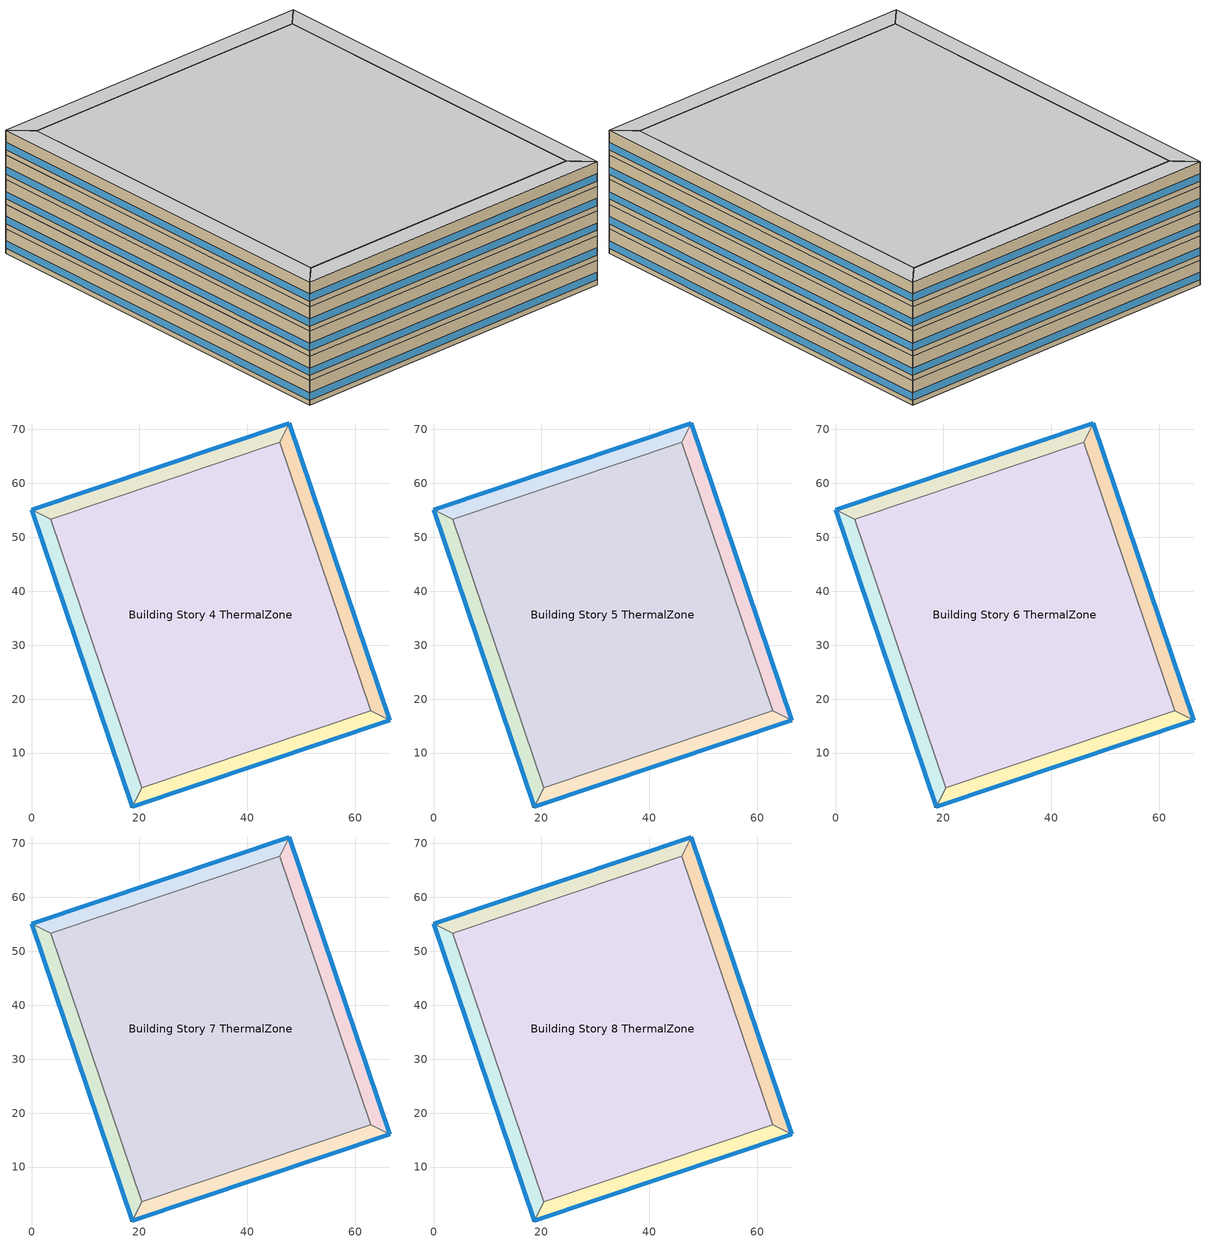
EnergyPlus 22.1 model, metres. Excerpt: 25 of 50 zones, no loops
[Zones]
Building Story 4 ThermalZone
 floor adiabatic (LargeHotel Interior Ceiling): 62.87,17.83 20.43,3.58 3.58,53.37 46.03,67.61 z10.8
 wall adiabatic (LargeHotel Interior Wall): 20.43,3.58 62.87,17.83 46.03,67.61 3.58,53.37 20.43,3.58 z10.8:14.4
 ceiling adiabatic (LargeHotel Interior Floor): 46.03,67.61 3.58,53.37 20.43,3.58 62.87,17.83 z14.4
Building Story 4 ThermalZone 1
 floor adiabatic (LargeHotel Interior Ceiling): 66.46,16.05 18.65,0 20.43,3.58 62.87,17.83 z10.8
 wall outside (Typical Insulated Exterior Mass Wall R-12.5): 18.65,0 66.46,16.05 z10.8:14.4
 wall adiabatic (LargeHotel Interior Wall): 66.46,16.05 62.87,17.83 20.43,3.58 18.65,0 z10.8:14.4
 window (U 0.48 SHGC 0.40 Dbl Ref-D Clr 6mm/13mm): 18.67,0.01 66.43,16.04 z11.56:12.64
 ceiling adiabatic (LargeHotel Interior Ceiling): 62.87,17.83 20.43,3.58 18.65,0 66.46,16.05 z14.4
Building Story 4 ThermalZone 2
 floor adiabatic (LargeHotel Interior Floor): 18.65,0 0,55.14 3.58,53.37 20.43,3.58 z10.8
 wall outside (Typical Insulated Exterior Mass Wall R-12.5): 0,55.14 18.65,0 z10.8:14.4
 wall adiabatic (LargeHotel Interior Wall): 18.65,0 20.43,3.58 3.58,53.37 0,55.14 z10.8:14.4
 window (U 0.48 SHGC 0.40 Dbl Ref-D Clr 6mm/13mm): 0.01,55.12 18.64,0.02 z11.56:12.64
 ceiling adiabatic (LargeHotel Interior Ceiling): 20.43,3.58 3.58,53.37 0,55.14 18.65,0 z14.4
Building Story 4 ThermalZone 3
 floor adiabatic (LargeHotel Interior Floor): 0,55.14 47.81,71.19 46.03,67.61 3.58,53.37 z10.8
 wall outside (Typical Insulated Exterior Mass Wall R-12.5): 47.81,71.19 0,55.14 z10.8:14.4
 wall adiabatic (LargeHotel Interior Wall): 0,55.14 3.58,53.37 46.03,67.61 47.81,71.19 z10.8:14.4
 window (U 0.48 SHGC 0.40 Dbl Ref-D Clr 6mm/13mm): 47.78,71.19 0.02,55.15 z11.56:12.64
 ceiling adiabatic (LargeHotel Interior Ceiling): 3.58,53.37 46.03,67.61 47.81,71.19 0,55.14 z14.4
Building Story 4 ThermalZone 4
 floor adiabatic (LargeHotel Interior Floor): 47.81,71.19 66.46,16.05 62.87,17.83 46.03,67.61 z10.8
 wall outside (Typical Insulated Exterior Mass Wall R-12.5): 66.46,16.05 47.81,71.19 z10.8:14.4
 wall adiabatic (LargeHotel Interior Wall): 47.81,71.19 46.03,67.61 62.87,17.83 66.46,16.05 z10.8:14.4
 window (U 0.48 SHGC 0.40 Dbl Ref-D Clr 6mm/13mm): 66.45,16.08 47.82,71.17 z11.56:12.64
 ceiling adiabatic (LargeHotel Interior Ceiling): 46.03,67.61 62.87,17.83 66.46,16.05 47.81,71.19 z14.4
Building Story 5 ThermalZone
 floor adiabatic (LargeHotel Interior Floor): 62.87,17.83 20.43,3.58 3.58,53.37 46.03,67.61 z14.4
 wall adiabatic (LargeHotel Interior Wall): 20.43,3.58 62.87,17.83 46.03,67.61 3.58,53.37 20.43,3.58 z14.4:18
 ceiling adiabatic (LargeHotel Interior Ceiling): 46.03,67.61 3.58,53.37 20.43,3.58 62.87,17.83 z18
Building Story 5 ThermalZone 1
 floor adiabatic (LargeHotel Interior Ceiling): 66.46,16.05 18.65,0 20.43,3.58 62.87,17.83 z14.4
 wall outside (Typical Insulated Exterior Mass Wall R-12.5): 18.65,0 66.46,16.05 z14.4:18
 wall adiabatic (LargeHotel Interior Wall): 66.46,16.05 62.87,17.83 20.43,3.58 18.65,0 z14.4:18
 window (U 0.48 SHGC 0.40 Dbl Ref-D Clr 6mm/13mm): 18.67,0.01 66.43,16.04 z15.16:16.24
 ceiling adiabatic (LargeHotel Interior Ceiling): 62.87,17.83 20.43,3.58 18.65,0 66.46,16.05 z18
Building Story 5 ThermalZone 2
 floor adiabatic (LargeHotel Interior Ceiling): 18.65,0 0,55.14 3.58,53.37 20.43,3.58 z14.4
 wall outside (Typical Insulated Exterior Mass Wall R-12.5): 0,55.14 18.65,0 z14.4:18
 wall adiabatic (LargeHotel Interior Wall): 18.65,0 20.43,3.58 3.58,53.37 0,55.14 z14.4:18
 window (U 0.48 SHGC 0.40 Dbl Ref-D Clr 6mm/13mm): 0.01,55.12 18.64,0.02 z15.16:16.24
 ceiling adiabatic (LargeHotel Interior Ceiling): 20.43,3.58 3.58,53.37 0,55.14 18.65,0 z18
Building Story 5 ThermalZone 3
 floor adiabatic (LargeHotel Interior Ceiling): 0,55.14 47.81,71.19 46.03,67.61 3.58,53.37 z14.4
 wall outside (Typical Insulated Exterior Mass Wall R-12.5): 47.81,71.19 0,55.14 z14.4:18
 wall adiabatic (LargeHotel Interior Wall): 0,55.14 3.58,53.37 46.03,67.61 47.81,71.19 z14.4:18
 window (U 0.48 SHGC 0.40 Dbl Ref-D Clr 6mm/13mm): 47.78,71.19 0.02,55.15 z15.16:16.24
 ceiling adiabatic (LargeHotel Interior Ceiling): 3.58,53.37 46.03,67.61 47.81,71.19 0,55.14 z18
Building Story 5 ThermalZone 4
 floor adiabatic (LargeHotel Interior Ceiling): 47.81,71.19 66.46,16.05 62.87,17.83 46.03,67.61 z14.4
 wall outside (Typical Insulated Exterior Mass Wall R-12.5): 66.46,16.05 47.81,71.19 z14.4:18
 wall adiabatic (LargeHotel Interior Wall): 47.81,71.19 46.03,67.61 62.87,17.83 66.46,16.05 z14.4:18
 window (U 0.48 SHGC 0.40 Dbl Ref-D Clr 6mm/13mm): 66.45,16.08 47.82,71.17 z15.16:16.24
 ceiling adiabatic (LargeHotel Interior Ceiling): 46.03,67.61 62.87,17.83 66.46,16.05 47.81,71.19 z18
Building Story 6 ThermalZone
 floor adiabatic (LargeHotel Interior Ceiling): 62.87,17.83 20.43,3.58 3.58,53.37 46.03,67.61 z18
 wall adiabatic (LargeHotel Interior Wall): 20.43,3.58 62.87,17.83 46.03,67.61 3.58,53.37 20.43,3.58 z18:21.6
 ceiling adiabatic (LargeHotel Interior Ceiling): 46.03,67.61 3.58,53.37 20.43,3.58 62.87,17.83 z21.6
Building Story 6 ThermalZone 1
 floor adiabatic (LargeHotel Interior Ceiling): 66.46,16.05 18.65,0 20.43,3.58 62.87,17.83 z18
 wall outside (Typical Insulated Exterior Mass Wall R-12.5): 18.65,0 66.46,16.05 z18:21.6
 wall adiabatic (LargeHotel Interior Wall): 66.46,16.05 62.87,17.83 20.43,3.58 18.65,0 z18:21.6
 window (U 0.48 SHGC 0.40 Dbl Ref-D Clr 6mm/13mm): 18.67,0.01 66.43,16.04 z18.76:19.84
 ceiling adiabatic (LargeHotel Interior Ceiling): 62.87,17.83 20.43,3.58 18.65,0 66.46,16.05 z21.6
Building Story 6 ThermalZone 2
 floor adiabatic (LargeHotel Interior Ceiling): 18.65,0 0,55.14 3.58,53.37 20.43,3.58 z18
 wall outside (Typical Insulated Exterior Mass Wall R-12.5): 0,55.14 18.65,0 z18:21.6
 wall adiabatic (LargeHotel Interior Wall): 18.65,0 20.43,3.58 3.58,53.37 0,55.14 z18:21.6
 window (U 0.48 SHGC 0.40 Dbl Ref-D Clr 6mm/13mm): 0.01,55.12 18.64,0.02 z18.76:19.84
 ceiling adiabatic (LargeHotel Interior Ceiling): 20.43,3.58 3.58,53.37 0,55.14 18.65,0 z21.6
Building Story 6 ThermalZone 3
 floor adiabatic (LargeHotel Interior Ceiling): 0,55.14 47.81,71.19 46.03,67.61 3.58,53.37 z18
 wall outside (Typical Insulated Exterior Mass Wall R-12.5): 47.81,71.19 0,55.14 z18:21.6
 wall adiabatic (LargeHotel Interior Wall): 0,55.14 3.58,53.37 46.03,67.61 47.81,71.19 z18:21.6
 window (U 0.48 SHGC 0.40 Dbl Ref-D Clr 6mm/13mm): 47.78,71.19 0.02,55.15 z18.76:19.84
 ceiling adiabatic (LargeHotel Interior Ceiling): 3.58,53.37 46.03,67.61 47.81,71.19 0,55.14 z21.6
Building Story 6 ThermalZone 4
 floor adiabatic (LargeHotel Interior Ceiling): 47.81,71.19 66.46,16.05 62.87,17.83 46.03,67.61 z18
 wall outside (Typical Insulated Exterior Mass Wall R-12.5): 66.46,16.05 47.81,71.19 z18:21.6
 wall adiabatic (LargeHotel Interior Wall): 47.81,71.19 46.03,67.61 62.87,17.83 66.46,16.05 z18:21.6
 window (U 0.48 SHGC 0.40 Dbl Ref-D Clr 6mm/13mm): 66.45,16.08 47.82,71.17 z18.76:19.84
 ceiling adiabatic (LargeHotel Interior Ceiling): 46.03,67.61 62.87,17.83 66.46,16.05 47.81,71.19 z21.6
Building Story 7 ThermalZone
 floor adiabatic (LargeHotel Interior Ceiling): 62.87,17.83 20.43,3.58 3.58,53.37 46.03,67.61 z21.6
 wall adiabatic (LargeHotel Interior Wall): 20.43,3.58 62.87,17.83 46.03,67.61 3.58,53.37 20.43,3.58 z21.6:25.2
 ceiling adiabatic (LargeHotel Interior Ceiling): 46.03,67.61 3.58,53.37 20.43,3.58 62.87,17.83 z25.2
Building Story 7 ThermalZone 1
 floor adiabatic (LargeHotel Interior Ceiling): 66.46,16.05 18.65,0 20.43,3.58 62.87,17.83 z21.6
 wall outside (Typical Insulated Exterior Mass Wall R-12.5): 18.65,0 66.46,16.05 z21.6:25.2
 wall adiabatic (LargeHotel Interior Wall): 66.46,16.05 62.87,17.83 20.43,3.58 18.65,0 z21.6:25.2
 window (U 0.48 SHGC 0.40 Dbl Ref-D Clr 6mm/13mm): 18.67,0.01 66.43,16.04 z22.36:23.44
 ceiling adiabatic (LargeHotel Interior Ceiling): 62.87,17.83 20.43,3.58 18.65,0 66.46,16.05 z25.2
Building Story 7 ThermalZone 2
 floor adiabatic (LargeHotel Interior Ceiling): 18.65,0 0,55.14 3.58,53.37 20.43,3.58 z21.6
 wall outside (Typical Insulated Exterior Mass Wall R-12.5): 0,55.14 18.65,0 z21.6:25.2
 wall adiabatic (LargeHotel Interior Wall): 18.65,0 20.43,3.58 3.58,53.37 0,55.14 z21.6:25.2
 window (U 0.48 SHGC 0.40 Dbl Ref-D Clr 6mm/13mm): 0.01,55.12 18.64,0.02 z22.36:23.44
 ceiling adiabatic (LargeHotel Interior Ceiling): 20.43,3.58 3.58,53.37 0,55.14 18.65,0 z25.2
Building Story 7 ThermalZone 3
 floor adiabatic (LargeHotel Interior Ceiling): 0,55.14 47.81,71.19 46.03,67.61 3.58,53.37 z21.6
 wall outside (Typical Insulated Exterior Mass Wall R-12.5): 47.81,71.19 0,55.14 z21.6:25.2
 wall adiabatic (LargeHotel Interior Wall): 0,55.14 3.58,53.37 46.03,67.61 47.81,71.19 z21.6:25.2
 window (U 0.48 SHGC 0.40 Dbl Ref-D Clr 6mm/13mm): 47.78,71.19 0.02,55.15 z22.36:23.44
 ceiling adiabatic (LargeHotel Interior Ceiling): 3.58,53.37 46.03,67.61 47.81,71.19 0,55.14 z25.2
Building Story 7 ThermalZone 4
 floor adiabatic (LargeHotel Interior Ceiling): 47.81,71.19 66.46,16.05 62.87,17.83 46.03,67.61 z21.6
 wall outside (Typical Insulated Exterior Mass Wall R-12.5): 66.46,16.05 47.81,71.19 z21.6:25.2
 wall adiabatic (LargeHotel Interior Wall): 47.81,71.19 46.03,67.61 62.87,17.83 66.46,16.05 z21.6:25.2
 window (U 0.48 SHGC 0.40 Dbl Ref-D Clr 6mm/13mm): 66.45,16.08 47.82,71.17 z22.36:23.44
 ceiling adiabatic (LargeHotel Interior Ceiling): 46.03,67.61 62.87,17.83 66.46,16.05 47.81,71.19 z25.2
Building Story 8 ThermalZone
 floor adiabatic (LargeHotel Interior Ceiling): 62.87,17.83 20.43,3.58 3.58,53.37 46.03,67.61 z25.2
 wall adiabatic (LargeHotel Interior Wall): 20.43,3.58 62.87,17.83 46.03,67.61 3.58,53.37 20.43,3.58 z25.2:28.8
 ceiling adiabatic (LargeHotel Interior Ceiling): 46.03,67.61 3.58,53.37 20.43,3.58 62.87,17.83 z28.8
Building Story 8 ThermalZone 1
 floor adiabatic (LargeHotel Interior Ceiling): 66.46,16.05 18.65,0 20.43,3.58 62.87,17.83 z25.2
 wall outside (Typical Insulated Exterior Mass Wall R-12.5): 18.65,0 66.46,16.05 z25.2:28.8
 wall adiabatic (LargeHotel Interior Wall): 66.46,16.05 62.87,17.83 20.43,3.58 18.65,0 z25.2:28.8
 window (U 0.48 SHGC 0.40 Dbl Ref-D Clr 6mm/13mm): 18.67,0.01 66.43,16.04 z25.96:27.04
 ceiling adiabatic (LargeHotel Interior Ceiling): 62.87,17.83 20.43,3.58 18.65,0 66.46,16.05 z28.8
Building Story 8 ThermalZone 2
 floor adiabatic (LargeHotel Interior Ceiling): 18.65,0 0,55.14 3.58,53.37 20.43,3.58 z25.2
 wall outside (Typical Insulated Exterior Mass Wall R-12.5): 0,55.14 18.65,0 z25.2:28.8
 wall adiabatic (LargeHotel Interior Wall): 18.65,0 20.43,3.58 3.58,53.37 0,55.14 z25.2:28.8
 window (U 0.48 SHGC 0.40 Dbl Ref-D Clr 6mm/13mm): 0.01,55.12 18.64,0.02 z25.96:27.04
 ceiling adiabatic (LargeHotel Interior Ceiling): 20.43,3.58 3.58,53.37 0,55.14 18.65,0 z28.8
Building Story 8 ThermalZone 3
 floor adiabatic (LargeHotel Interior Ceiling): 0,55.14 47.81,71.19 46.03,67.61 3.58,53.37 z25.2
 wall outside (Typical Insulated Exterior Mass Wall R-12.5): 47.81,71.19 0,55.14 z25.2:28.8
 wall adiabatic (LargeHotel Interior Wall): 0,55.14 3.58,53.37 46.03,67.61 47.81,71.19 z25.2:28.8
 window (U 0.48 SHGC 0.40 Dbl Ref-D Clr 6mm/13mm): 47.78,71.19 0.02,55.15 z25.96:27.04
 ceiling adiabatic (LargeHotel Interior Ceiling): 3.58,53.37 46.03,67.61 47.81,71.19 0,55.14 z28.8
Building Story 8 ThermalZone 4
 floor adiabatic (LargeHotel Interior Ceiling): 47.81,71.19 66.46,16.05 62.87,17.83 46.03,67.61 z25.2
 wall outside (Typical Insulated Exterior Mass Wall R-12.5): 66.46,16.05 47.81,71.19 z25.2:28.8
 wall adiabatic (LargeHotel Interior Wall): 47.81,71.19 46.03,67.61 62.87,17.83 66.46,16.05 z25.2:28.8
 window (U 0.48 SHGC 0.40 Dbl Ref-D Clr 6mm/13mm): 66.45,16.08 47.82,71.17 z25.96:27.04
 ceiling adiabatic (LargeHotel Interior Ceiling): 46.03,67.61 62.87,17.83 66.46,16.05 47.81,71.19 z28.8
[Building]
Hotel 1: Terrain=City
[Site:Location]
Buffalo Niagara Intl Ap_NY_USA: Latitude {deg}=42.8197; Longitude {deg}=-78.8497; Time Zone {hr}=-5; Elevation {m}=215
[Site:GroundTemperature:FCfactorMethod]
January Ground Temperature {C}=7.4; February Ground Temperature {C}=-0; March Ground Temperature {C}=-7.6; April Ground Temperature {C}=-12.6; May Ground Temperature {C}=-7.7; June Ground Temperature {C}=0.3; July Ground Temperature {C}=7; August Ground Temperature {C}=14.2; September Ground Temperature {C}=19.2; October Ground Temperature {C}=20.9; November Ground Temperature {C}=20; December Ground Temperature {C}=15.4
[Site:WaterMainsTemperature]
Calculation Method=Correlation; Annual Average Outdoor Air Temperature {C}=8.96667; Maximum Difference In Monthly Average Outdoor Air Temperatures {deltaC}=26.2
[SizingPeriod:DesignDay] Day of Month=21; Dry-Bulb Temperature Range Modifier Type=DefaultMultipliers; Humidity Condition Type=Wetbulb; Barometric Pressure {Pa}=98769; Rain Indicator=No; Snow Indicator=No; Daylight Saving Time Indicator=No; Begin Environment Reset Mode=FullResetAtBeginEnvironment
Name | Month | Day Type | Maximum Dry-Bulb Temperature {C} | Daily Dry-Bulb Temperature Range {deltaC} | Wetbulb or DewPoint at Maximum Dry-Bulb {C} | Wind Speed {m/s} | Wind Direction {deg} | Solar Model Indicator | ASHRAE Clear Sky Optical Depth for Beam Irradiance (taub) | ASHRAE Clear Sky Optical Depth for Diffuse Irradiance (taud) | Sky Clearness
Buffalo Niagara Intl Ap Ann Clg .4% Condns DB=>MWB 1 | 7 | SummerDesignDay | 30.3 | 9.3 | 21.8 | 5.7 | 240 | ASHRAETau | 0.462 | 2.001
Buffalo Niagara Intl Ap Ann Clg .4% Condns WB=>MDB 1 | 7 | SummerDesignDay | 27.8 | 9.3 | 23.8 | 5.7 | 240 | ASHRAETau | 0.462 | 2.001
Buffalo Niagara Intl Ap Ann Htg 99.6% Condns DB 1 | 1 | WinterDesignDay | -16.3 | 0 | -16.3 | 5.1 | 270 | ASHRAEClearSky |  |  | 0
[Material] Thermal Absorptance=0.9
Name | Roughness | Thickness {m} | Conductivity {W/m-K} | Density {kg/m3} | Specific Heat {J/kg-K} | Solar Absorptance | Visible Absorptance
1/2IN Gypsum | Smooth | 0.0127 | 0.16 | 784.9 | 830 | 0.4 | 0.4
100mm Normalweight concrete floor | MediumRough | 0.1016 | 2.31045 | 2322 | 832.557 | 0.7 | 0.7
1IN Stucco | Smooth | 0.0253 | 0.6918 | 1858 | 837 | 0.7 | 0.92
8IN CONCRETE HW RefBldg | Rough | 0.2032 | 1.311 | 2240 | 836.8 | 0.7 | 0.7
G01 13mm gypsum board | Smooth | 0.0127 | 0.160031 | 800.001 | 1090.73 | 0.7 | 0.5
Std Wood 6inch 1; Std Wood 6inch 2 | MediumSmooth | 0.15 | 0.12 | 540 | 1210 | 0.7 | 0.7
[Material:NoMass] Roughness=Smooth; Thermal Absorptance=0.9; Solar Absorptance=0.7
Name | Thermal Resistance {m2-K/W} | Visible Absorptance
CP02 CARPET PAD | 0.21648 | 0.8
Nonres_Floor_Insulation | 2.88292 | 0.7
Typical Insulation R-10.11 | 1.78074 | 0.7
[WindowMaterial:Gas]
AIR 13MM: Gas Type=Air; Thickness {m}=0.0127
[WindowMaterial:Glazing] Optical Data Type=SpectralAverage; Thickness {m}=0.006; Infrared Transmittance at Normal Incidence=0; Front Side Infrared Hemispherical Emissivity=0.84; Conductivity {W/m-K}=0.9; Dirt Correction Factor for Solar and Visible Transmittance=1; Solar Diffusing=No
Name | Solar Transmittance at Normal Incidence | Front Side Solar Reflectance at Normal Incidence | Back Side Solar Reflectance at Normal Incidence | Visible Transmittance at Normal Incidence | Front Side Visible Reflectance at Normal Incidence | Back Side Visible Reflectance at Normal Incidence | Back Side Infrared Hemispherical Emissivity
CLEAR 6MM | 0.775 | 0.071 | 0.071 | 0.881 | 0.08 | 0.08 | 0.84
REF D CLEAR 6MM | 0.429 | 0.308 | 0.379 | 0.334 | 0.453 | 0.505 | 0.82
[Construction]
InteriorFurnishings 1: Std Wood 6inch 1
InteriorFurnishings 2: Std Wood 6inch 2
LargeHotel Interior Ceiling: CP02 CARPET PAD, 100mm Normalweight concrete floor, Nonres_Floor_Insulation, G01 13mm gypsum board
LargeHotel Interior Floor: G01 13mm gypsum board, Nonres_Floor_Insulation, 100mm Normalweight concrete floor, CP02 CARPET PAD
LargeHotel Interior Wall: G01 13mm gypsum board, G01 13mm gypsum board
Typical Insulated Exterior Mass Wall R-12.5: 1IN Stucco, 8IN CONCRETE HW RefBldg, Typical Insulation R-10.11, 1/2IN Gypsum
U 0.48 SHGC 0.40 Dbl Ref-D Clr 6mm/13mm: REF D CLEAR 6MM, AIR 13MM, CLEAR 6MM
[Zone] Multiplier=1; Part of Total Floor Area=Yes
Building Story 4 ThermalZone; Building Story 4 ThermalZone 1; Building Story 4 ThermalZone 2; Building Story 4 ThermalZone 3; Building Story 4 ThermalZone 4; Building Story 5 ThermalZone; Building Story 5 ThermalZone 1; Building Story 5 ThermalZone 2; Building Story 5 ThermalZone 3; Building Story 5 ThermalZone 4; Building Story 6 ThermalZone; Building Story 6 ThermalZone 1; Building Story 6 ThermalZone 2; Building Story 6 ThermalZone 3; Building Story 6 ThermalZone 4; Building Story 7 ThermalZone; Building Story 7 ThermalZone 1; Building Story 7 ThermalZone 2; Building Story 7 ThermalZone 3; Building Story 7 ThermalZone 4; Building Story 8 ThermalZone; Building Story 8 ThermalZone 1; Building Story 8 ThermalZone 2; Building Story 8 ThermalZone 3; Building Story 8 ThermalZone 4
[InternalMass]
Name | Construction | Zone or ZoneList | Surface Area {m2}
Building Story 4 Space Mass | InteriorFurnishings 2 | Building Story 4 ThermalZone | 4706.21
Building Story 4 Space 1 Mass | InteriorFurnishings 2 | Building Story 4 ThermalZone 1 | 269.283
Building Story 4 Space 2 Mass | InteriorFurnishings 2 | Building Story 4 ThermalZone 2 | 313.295
Building Story 4 Space 3 Mass | InteriorFurnishings 2 | Building Story 4 ThermalZone 3 | 269.281
Building Story 4 Space 4 Mass | InteriorFurnishings 2 | Building Story 4 ThermalZone 4 | 313.295
Building Story 5 Space Mass | InteriorFurnishings 2 | Building Story 5 ThermalZone | 4706.21
Building Story 5 Space 1 Mass | InteriorFurnishings 2 | Building Story 5 ThermalZone 1 | 269.283
Building Story 5 Space 2 Mass | InteriorFurnishings 2 | Building Story 5 ThermalZone 2 | 313.295
Building Story 5 Space 3 Mass | InteriorFurnishings 2 | Building Story 5 ThermalZone 3 | 269.281
Building Story 5 Space 4 Mass | InteriorFurnishings 2 | Building Story 5 ThermalZone 4 | 313.295
Building Story 6 Space Mass | InteriorFurnishings 2 | Building Story 6 ThermalZone | 4706.21
Building Story 6 Space 1 Mass | InteriorFurnishings 2 | Building Story 6 ThermalZone 1 | 269.283
Building Story 6 Space 2 Mass | InteriorFurnishings 2 | Building Story 6 ThermalZone 2 | 313.295
Building Story 6 Space 3 Mass | InteriorFurnishings 2 | Building Story 6 ThermalZone 3 | 269.281
Building Story 6 Space 4 Mass | InteriorFurnishings 2 | Building Story 6 ThermalZone 4 | 313.295
Building Story 7 Space Mass | InteriorFurnishings 2 | Building Story 7 ThermalZone | 4706.21
Building Story 7 Space 1 Mass | InteriorFurnishings 2 | Building Story 7 ThermalZone 1 | 269.283
Building Story 7 Space 2 Mass | InteriorFurnishings 2 | Building Story 7 ThermalZone 2 | 313.295
Building Story 7 Space 3 Mass | InteriorFurnishings 2 | Building Story 7 ThermalZone 3 | 269.281
Building Story 7 Space 4 Mass | InteriorFurnishings 2 | Building Story 7 ThermalZone 4 | 313.295
Building Story 8 Space Mass | InteriorFurnishings 2 | Building Story 8 ThermalZone | 4706.21
Building Story 8 Space 1 Mass | InteriorFurnishings 2 | Building Story 8 ThermalZone 1 | 269.283
Building Story 8 Space 2 Mass | InteriorFurnishings 2 | Building Story 8 ThermalZone 2 | 313.295
Building Story 8 Space 3 Mass | InteriorFurnishings 2 | Building Story 8 ThermalZone 3 | 269.281
Building Story 8 Space 4 Mass | InteriorFurnishings 2 | Building Story 8 ThermalZone 4 | 313.295
Building Story 4 Space 4 LargeHotel Corridor B  - Story Mid3 Mass | InteriorFurnishings 1 | Building Story 4 ThermalZone 4 | 86.2461
Building Story 4 Space 3 LargeHotel Corridor B  - Story Mid3 Mass | InteriorFurnishings 1 | Building Story 4 ThermalZone 3 | 74.1298
Building Story 4 Space 1 LargeHotel Corridor B  - Story Mid3 Mass | InteriorFurnishings 1 | Building Story 4 ThermalZone 1 | 74.1302
Building Story 4 Space LargeHotel Corridor B  - Story Mid3 Mass | InteriorFurnishings 1 | Building Story 4 ThermalZone | 1295.56
Building Story 4 Space 2 LargeHotel Corridor B  - Story Mid3 Mass | InteriorFurnishings 1 | Building Story 4 ThermalZone 2 | 86.2462
Building Story 4 Space 4 LargeHotel Corridor B end_a - Story Mid3 Mass; Building Story 4 Space 4 LargeHotel Corridor B end_b - Story Mid3 Mass | InteriorFurnishings 1 | Building Story 4 ThermalZone 4 | 3.48189
Building Story 4 Space 3 LargeHotel Corridor B end_a - Story Mid3 Mass; Building Story 4 Space 3 LargeHotel Corridor B end_b - Story Mid3 Mass | InteriorFurnishings 1 | Building Story 4 ThermalZone 3 | 2.99273
Building Story 4 Space 1 LargeHotel Corridor B end_a - Story Mid3 Mass; Building Story 4 Space 1 LargeHotel Corridor B end_b - Story Mid3 Mass | InteriorFurnishings 1 | Building Story 4 ThermalZone 1 | 2.99275
Building Story 4 Space LargeHotel Corridor B end_a - Story Mid3 Mass; Building Story 4 Space LargeHotel Corridor B end_b - Story Mid3 Mass | InteriorFurnishings 1 | Building Story 4 ThermalZone | 52.3038
Building Story 4 Space 2 LargeHotel Corridor B end_a - Story Mid3 Mass; Building Story 4 Space 2 LargeHotel Corridor B end_b - Story Mid3 Mass | InteriorFurnishings 1 | Building Story 4 ThermalZone 2 | 3.48189
Building Story 4 Space 4 LargeHotel GuestRoom A  - Story Mid3 Mass; Building Story 4 Space 4 LargeHotel GuestRoom C  - Story Mid3 Mass | InteriorFurnishings 1 | Building Story 4 ThermalZone 4 | 101.821
Building Story 4 Space 3 LargeHotel GuestRoom A  - Story Mid3 Mass; Building Story 4 Space 3 LargeHotel GuestRoom C  - Story Mid3 Mass | InteriorFurnishings 1 | Building Story 4 ThermalZone 3 | 87.5167
Building Story 4 Space 1 LargeHotel GuestRoom A  - Story Mid3 Mass; Building Story 4 Space 1 LargeHotel GuestRoom C  - Story Mid3 Mass | InteriorFurnishings 1 | Building Story 4 ThermalZone 1 | 87.5172
Building Story 4 Space LargeHotel GuestRoom A  - Story Mid3 Mass; Building Story 4 Space LargeHotel GuestRoom C  - Story Mid3 Mass | InteriorFurnishings 1 | Building Story 4 ThermalZone | 1529.52
Building Story 4 Space 2 LargeHotel GuestRoom A  - Story Mid3 Mass; Building Story 4 Space 2 LargeHotel GuestRoom C  - Story Mid3 Mass | InteriorFurnishings 1 | Building Story 4 ThermalZone 2 | 101.821
Building Story 4 Space 4 LargeHotel GuestRoom A end_a - Story Mid3 Mass; Building Story 4 Space 4 LargeHotel GuestRoom A end_b - Story Mid3 Mass; Building Story 4 Space 4 LargeHotel GuestRoom C end_a - Story Mid3 Mass; Building Story 4 Space 4 LargeHotel GuestRoom C end_b - Story Mid3 Mass | InteriorFurnishings 1 | Building Story 4 ThermalZone 4 | 4.11067
Building Story 4 Space 3 LargeHotel GuestRoom A end_a - Story Mid3 Mass; Building Story 4 Space 3 LargeHotel GuestRoom A end_b - Story Mid3 Mass; Building Story 4 Space 3 LargeHotel GuestRoom C end_a - Story Mid3 Mass; Building Story 4 Space 3 LargeHotel GuestRoom C end_b - Story Mid3 Mass | InteriorFurnishings 1 | Building Story 4 ThermalZone 3 | 3.53318
Building Story 4 Space 1 LargeHotel GuestRoom A end_a - Story Mid3 Mass; Building Story 4 Space 1 LargeHotel GuestRoom A end_b - Story Mid3 Mass; Building Story 4 Space 1 LargeHotel GuestRoom C end_a - Story Mid3 Mass; Building Story 4 Space 1 LargeHotel GuestRoom C end_b - Story Mid3 Mass | InteriorFurnishings 1 | Building Story 4 ThermalZone 1 | 3.5332
Building Story 4 Space LargeHotel GuestRoom A end_a - Story Mid3 Mass; Building Story 4 Space LargeHotel GuestRoom A end_b - Story Mid3 Mass; Building Story 4 Space LargeHotel GuestRoom C end_a - Story Mid3 Mass; Building Story 4 Space LargeHotel GuestRoom C end_b - Story Mid3 Mass | InteriorFurnishings 1 | Building Story 4 ThermalZone | 61.7492
Building Story 4 Space 2 LargeHotel GuestRoom A end_a - Story Mid3 Mass; Building Story 4 Space 2 LargeHotel GuestRoom A end_b - Story Mid3 Mass; Building Story 4 Space 2 LargeHotel GuestRoom C end_a - Story Mid3 Mass; Building Story 4 Space 2 LargeHotel GuestRoom C end_b - Story Mid3 Mass | InteriorFurnishings 1 | Building Story 4 ThermalZone 2 | 4.11068
Building Story 5 Space 3 LargeHotel Corridor B  - Story Mid4 Mass | InteriorFurnishings 1 | Building Story 5 ThermalZone 3 | 74.1298
Building Story 5 Space 1 LargeHotel Corridor B  - Story Mid4 Mass | InteriorFurnishings 1 | Building Story 5 ThermalZone 1 | 74.1302
Building Story 5 Space LargeHotel Corridor B  - Story Mid4 Mass | InteriorFurnishings 1 | Building Story 5 ThermalZone | 1295.56
Building Story 5 Space 2 LargeHotel Corridor B  - Story Mid4 Mass | InteriorFurnishings 1 | Building Story 5 ThermalZone 2 | 86.2462
Building Story 5 Space 4 LargeHotel Corridor B  - Story Mid4 Mass | InteriorFurnishings 1 | Building Story 5 ThermalZone 4 | 86.2461
Building Story 5 Space 3 LargeHotel Corridor B end_a - Story Mid4 Mass; Building Story 5 Space 3 LargeHotel Corridor B end_b - Story Mid4 Mass | InteriorFurnishings 1 | Building Story 5 ThermalZone 3 | 2.99273
Building Story 5 Space 1 LargeHotel Corridor B end_a - Story Mid4 Mass; Building Story 5 Space 1 LargeHotel Corridor B end_b - Story Mid4 Mass | InteriorFurnishings 1 | Building Story 5 ThermalZone 1 | 2.99275
Building Story 5 Space LargeHotel Corridor B end_a - Story Mid4 Mass; Building Story 5 Space LargeHotel Corridor B end_b - Story Mid4 Mass | InteriorFurnishings 1 | Building Story 5 ThermalZone | 52.3038
Building Story 5 Space 2 LargeHotel Corridor B end_a - Story Mid4 Mass; Building Story 5 Space 2 LargeHotel Corridor B end_b - Story Mid4 Mass | InteriorFurnishings 1 | Building Story 5 ThermalZone 2 | 3.48189
Building Story 5 Space 4 LargeHotel Corridor B end_a - Story Mid4 Mass; Building Story 5 Space 4 LargeHotel Corridor B end_b - Story Mid4 Mass | InteriorFurnishings 1 | Building Story 5 ThermalZone 4 | 3.48189
Building Story 5 Space 3 LargeHotel GuestRoom A  - Story Mid4 Mass; Building Story 5 Space 3 LargeHotel GuestRoom C  - Story Mid4 Mass | InteriorFurnishings 1 | Building Story 5 ThermalZone 3 | 87.5167
Building Story 5 Space 1 LargeHotel GuestRoom A  - Story Mid4 Mass; Building Story 5 Space 1 LargeHotel GuestRoom C  - Story Mid4 Mass | InteriorFurnishings 1 | Building Story 5 ThermalZone 1 | 87.5172
Building Story 5 Space LargeHotel GuestRoom A  - Story Mid4 Mass; Building Story 5 Space LargeHotel GuestRoom C  - Story Mid4 Mass | InteriorFurnishings 1 | Building Story 5 ThermalZone | 1529.52
Building Story 5 Space 2 LargeHotel GuestRoom A  - Story Mid4 Mass; Building Story 5 Space 2 LargeHotel GuestRoom C  - Story Mid4 Mass | InteriorFurnishings 1 | Building Story 5 ThermalZone 2 | 101.821
Building Story 5 Space 4 LargeHotel GuestRoom A  - Story Mid4 Mass; Building Story 5 Space 4 LargeHotel GuestRoom C  - Story Mid4 Mass | InteriorFurnishings 1 | Building Story 5 ThermalZone 4 | 101.821
Building Story 5 Space 3 LargeHotel GuestRoom A end_a - Story Mid4 Mass; Building Story 5 Space 3 LargeHotel GuestRoom A end_b - Story Mid4 Mass; Building Story 5 Space 3 LargeHotel GuestRoom C end_a - Story Mid4 Mass; Building Story 5 Space 3 LargeHotel GuestRoom C end_b - Story Mid4 Mass | InteriorFurnishings 1 | Building Story 5 ThermalZone 3 | 3.53318
Building Story 5 Space 1 LargeHotel GuestRoom A end_a - Story Mid4 Mass; Building Story 5 Space 1 LargeHotel GuestRoom A end_b - Story Mid4 Mass; Building Story 5 Space 1 LargeHotel GuestRoom C end_a - Story Mid4 Mass; Building Story 5 Space 1 LargeHotel GuestRoom C end_b - Story Mid4 Mass | InteriorFurnishings 1 | Building Story 5 ThermalZone 1 | 3.5332
Building Story 5 Space LargeHotel GuestRoom A end_a - Story Mid4 Mass; Building Story 5 Space LargeHotel GuestRoom A end_b - Story Mid4 Mass; Building Story 5 Space LargeHotel GuestRoom C end_a - Story Mid4 Mass; Building Story 5 Space LargeHotel GuestRoom C end_b - Story Mid4 Mass | InteriorFurnishings 1 | Building Story 5 ThermalZone | 61.7492
Building Story 5 Space 2 LargeHotel GuestRoom A end_a - Story Mid4 Mass; Building Story 5 Space 2 LargeHotel GuestRoom A end_b - Story Mid4 Mass; Building Story 5 Space 2 LargeHotel GuestRoom C end_a - Story Mid4 Mass; Building Story 5 Space 2 LargeHotel GuestRoom C end_b - Story Mid4 Mass | InteriorFurnishings 1 | Building Story 5 ThermalZone 2 | 4.11068
Building Story 5 Space 4 LargeHotel GuestRoom A end_a - Story Mid4 Mass; Building Story 5 Space 4 LargeHotel GuestRoom A end_b - Story Mid4 Mass; Building Story 5 Space 4 LargeHotel GuestRoom C end_a - Story Mid4 Mass; Building Story 5 Space 4 LargeHotel GuestRoom C end_b - Story Mid4 Mass | InteriorFurnishings 1 | Building Story 5 ThermalZone 4 | 4.11067
Building Story 6 Space 2 LargeHotel Corridor B  - Story Mid5 Mass | InteriorFurnishings 1 | Building Story 6 ThermalZone 2 | 86.2462
Building Story 6 Space 1 LargeHotel Corridor B  - Story Mid5 Mass | InteriorFurnishings 1 | Building Story 6 ThermalZone 1 | 74.1302
Building Story 6 Space 4 LargeHotel Corridor B  - Story Mid5 Mass | InteriorFurnishings 1 | Building Story 6 ThermalZone 4 | 86.2461
Building Story 6 Space LargeHotel Corridor B  - Story Mid5 Mass | InteriorFurnishings 1 | Building Story 6 ThermalZone | 1295.56
Building Story 6 Space 3 LargeHotel Corridor B  - Story Mid5 Mass | InteriorFurnishings 1 | Building Story 6 ThermalZone 3 | 74.1298
Building Story 6 Space 2 LargeHotel Corridor B end_a - Story Mid5 Mass; Building Story 6 Space 2 LargeHotel Corridor B end_b - Story Mid5 Mass | InteriorFurnishings 1 | Building Story 6 ThermalZone 2 | 3.48189
Building Story 6 Space 1 LargeHotel Corridor B end_a - Story Mid5 Mass; Building Story 6 Space 1 LargeHotel Corridor B end_b - Story Mid5 Mass | InteriorFurnishings 1 | Building Story 6 ThermalZone 1 | 2.99275
Building Story 6 Space 4 LargeHotel Corridor B end_a - Story Mid5 Mass; Building Story 6 Space 4 LargeHotel Corridor B end_b - Story Mid5 Mass | InteriorFurnishings 1 | Building Story 6 ThermalZone 4 | 3.48189
Building Story 6 Space LargeHotel Corridor B end_a - Story Mid5 Mass; Building Story 6 Space LargeHotel Corridor B end_b - Story Mid5 Mass | InteriorFurnishings 1 | Building Story 6 ThermalZone | 52.3038
Building Story 6 Space 3 LargeHotel Corridor B end_a - Story Mid5 Mass; Building Story 6 Space 3 LargeHotel Corridor B end_b - Story Mid5 Mass | InteriorFurnishings 1 | Building Story 6 ThermalZone 3 | 2.99273
Building Story 6 Space 2 LargeHotel GuestRoom A  - Story Mid5 Mass; Building Story 6 Space 2 LargeHotel GuestRoom C  - Story Mid5 Mass | InteriorFurnishings 1 | Building Story 6 ThermalZone 2 | 101.821
Building Story 6 Space 1 LargeHotel GuestRoom A  - Story Mid5 Mass; Building Story 6 Space 1 LargeHotel GuestRoom C  - Story Mid5 Mass | InteriorFurnishings 1 | Building Story 6 ThermalZone 1 | 87.5172
Building Story 6 Space 4 LargeHotel GuestRoom A  - Story Mid5 Mass; Building Story 6 Space 4 LargeHotel GuestRoom C  - Story Mid5 Mass | InteriorFurnishings 1 | Building Story 6 ThermalZone 4 | 101.821
Building Story 6 Space LargeHotel GuestRoom A  - Story Mid5 Mass; Building Story 6 Space LargeHotel GuestRoom C  - Story Mid5 Mass | InteriorFurnishings 1 | Building Story 6 ThermalZone | 1529.52
Building Story 6 Space 3 LargeHotel GuestRoom A  - Story Mid5 Mass; Building Story 6 Space 3 LargeHotel GuestRoom C  - Story Mid5 Mass | InteriorFurnishings 1 | Building Story 6 ThermalZone 3 | 87.5167
Building Story 6 Space 2 LargeHotel GuestRoom A end_a - Story Mid5 Mass; Building Story 6 Space 2 LargeHotel GuestRoom A end_b - Story Mid5 Mass; Building Story 6 Space 2 LargeHotel GuestRoom C end_a - Story Mid5 Mass; Building Story 6 Space 2 LargeHotel GuestRoom C end_b - Story Mid5 Mass | InteriorFurnishings 1 | Building Story 6 ThermalZone 2 | 4.11068
Building Story 6 Space 1 LargeHotel GuestRoom A end_a - Story Mid5 Mass; Building Story 6 Space 1 LargeHotel GuestRoom A end_b - Story Mid5 Mass; Building Story 6 Space 1 LargeHotel GuestRoom C end_a - Story Mid5 Mass; Building Story 6 Space 1 LargeHotel GuestRoom C end_b - Story Mid5 Mass | InteriorFurnishings 1 | Building Story 6 ThermalZone 1 | 3.5332
Building Story 6 Space 4 LargeHotel GuestRoom A end_a - Story Mid5 Mass; Building Story 6 Space 4 LargeHotel GuestRoom A end_b - Story Mid5 Mass; Building Story 6 Space 4 LargeHotel GuestRoom C end_a - Story Mid5 Mass; Building Story 6 Space 4 LargeHotel GuestRoom C end_b - Story Mid5 Mass | InteriorFurnishings 1 | Building Story 6 ThermalZone 4 | 4.11067
Building Story 6 Space LargeHotel GuestRoom A end_a - Story Mid5 Mass; Building Story 6 Space LargeHotel GuestRoom A end_b - Story Mid5 Mass; Building Story 6 Space LargeHotel GuestRoom C end_a - Story Mid5 Mass; Building Story 6 Space LargeHotel GuestRoom C end_b - Story Mid5 Mass | InteriorFurnishings 1 | Building Story 6 ThermalZone | 61.7492
Building Story 6 Space 3 LargeHotel GuestRoom A end_a - Story Mid5 Mass; Building Story 6 Space 3 LargeHotel GuestRoom A end_b - Story Mid5 Mass; Building Story 6 Space 3 LargeHotel GuestRoom C end_a - Story Mid5 Mass; Building Story 6 Space 3 LargeHotel GuestRoom C end_b - Story Mid5 Mass | InteriorFurnishings 1 | Building Story 6 ThermalZone 3 | 3.53318
Building Story 7 Space 3 LargeHotel Corridor B  - Story Mid6 Mass | InteriorFurnishings 1 | Building Story 7 ThermalZone 3 | 74.1298
Building Story 7 Space 2 LargeHotel Corridor B  - Story Mid6 Mass | InteriorFurnishings 1 | Building Story 7 ThermalZone 2 | 86.2462
Building Story 7 Space LargeHotel Corridor B  - Story Mid6 Mass | InteriorFurnishings 1 | Building Story 7 ThermalZone | 1295.56
Building Story 7 Space 1 LargeHotel Corridor B  - Story Mid6 Mass | InteriorFurnishings 1 | Building Story 7 ThermalZone 1 | 74.1302
Building Story 7 Space 4 LargeHotel Corridor B  - Story Mid6 Mass | InteriorFurnishings 1 | Building Story 7 ThermalZone 4 | 86.2461
Building Story 7 Space 3 LargeHotel Corridor B end_a - Story Mid6 Mass; Building Story 7 Space 3 LargeHotel Corridor B end_b - Story Mid6 Mass | InteriorFurnishings 1 | Building Story 7 ThermalZone 3 | 2.99273
Building Story 7 Space 2 LargeHotel Corridor B end_a - Story Mid6 Mass; Building Story 7 Space 2 LargeHotel Corridor B end_b - Story Mid6 Mass | InteriorFurnishings 1 | Building Story 7 ThermalZone 2 | 3.48189
Building Story 7 Space LargeHotel Corridor B end_a - Story Mid6 Mass; Building Story 7 Space LargeHotel Corridor B end_b - Story Mid6 Mass | InteriorFurnishings 1 | Building Story 7 ThermalZone | 52.3038
Building Story 7 Space 1 LargeHotel Corridor B end_a - Story Mid6 Mass; Building Story 7 Space 1 LargeHotel Corridor B end_b - Story Mid6 Mass | InteriorFurnishings 1 | Building Story 7 ThermalZone 1 | 2.99275
Building Story 7 Space 4 LargeHotel Corridor B end_a - Story Mid6 Mass; Building Story 7 Space 4 LargeHotel Corridor B end_b - Story Mid6 Mass | InteriorFurnishings 1 | Building Story 7 ThermalZone 4 | 3.48189
Building Story 7 Space 3 LargeHotel GuestRoom A  - Story Mid6 Mass; Building Story 7 Space 3 LargeHotel GuestRoom C  - Story Mid6 Mass | InteriorFurnishings 1 | Building Story 7 ThermalZone 3 | 87.5167
Building Story 7 Space 2 LargeHotel GuestRoom A  - Story Mid6 Mass; Building Story 7 Space 2 LargeHotel GuestRoom C  - Story Mid6 Mass | InteriorFurnishings 1 | Building Story 7 ThermalZone 2 | 101.821
Building Story 7 Space LargeHotel GuestRoom A  - Story Mid6 Mass; Building Story 7 Space LargeHotel GuestRoom C  - Story Mid6 Mass | InteriorFurnishings 1 | Building Story 7 ThermalZone | 1529.52
Building Story 7 Space 1 LargeHotel GuestRoom A  - Story Mid6 Mass; Building Story 7 Space 1 LargeHotel GuestRoom C  - Story Mid6 Mass | InteriorFurnishings 1 | Building Story 7 ThermalZone 1 | 87.5172
Building Story 7 Space 4 LargeHotel GuestRoom A  - Story Mid6 Mass; Building Story 7 Space 4 LargeHotel GuestRoom C  - Story Mid6 Mass | InteriorFurnishings 1 | Building Story 7 ThermalZone 4 | 101.821
Building Story 7 Space 3 LargeHotel GuestRoom A end_a - Story Mid6 Mass; Building Story 7 Space 3 LargeHotel GuestRoom A end_b - Story Mid6 Mass; Building Story 7 Space 3 LargeHotel GuestRoom C end_a - Story Mid6 Mass; Building Story 7 Space 3 LargeHotel GuestRoom C end_b - Story Mid6 Mass | InteriorFurnishings 1 | Building Story 7 ThermalZone 3 | 3.53318
Building Story 7 Space 2 LargeHotel GuestRoom A end_a - Story Mid6 Mass; Building Story 7 Space 2 LargeHotel GuestRoom A end_b - Story Mid6 Mass; Building Story 7 Space 2 LargeHotel GuestRoom C end_a - Story Mid6 Mass; Building Story 7 Space 2 LargeHotel GuestRoom C end_b - Story Mid6 Mass | InteriorFurnishings 1 | Building Story 7 ThermalZone 2 | 4.11068
Building Story 7 Space LargeHotel GuestRoom A end_a - Story Mid6 Mass; Building Story 7 Space LargeHotel GuestRoom A end_b - Story Mid6 Mass; Building Story 7 Space LargeHotel GuestRoom C end_a - Story Mid6 Mass; Building Story 7 Space LargeHotel GuestRoom C end_b - Story Mid6 Mass | InteriorFurnishings 1 | Building Story 7 ThermalZone | 61.7492
Building Story 7 Space 1 LargeHotel GuestRoom A end_a - Story Mid6 Mass; Building Story 7 Space 1 LargeHotel GuestRoom A end_b - Story Mid6 Mass; Building Story 7 Space 1 LargeHotel GuestRoom C end_a - Story Mid6 Mass; Building Story 7 Space 1 LargeHotel GuestRoom C end_b - Story Mid6 Mass | InteriorFurnishings 1 | Building Story 7 ThermalZone 1 | 3.5332
Building Story 7 Space 4 LargeHotel GuestRoom A end_a - Story Mid6 Mass; Building Story 7 Space 4 LargeHotel GuestRoom A end_b - Story Mid6 Mass; Building Story 7 Space 4 LargeHotel GuestRoom C end_a - Story Mid6 Mass; Building Story 7 Space 4 LargeHotel GuestRoom C end_b - Story Mid6 Mass | InteriorFurnishings 1 | Building Story 7 ThermalZone 4 | 4.11067
Building Story 8 Space 3 LargeHotel Corridor B  - Story Mid7 Mass | InteriorFurnishings 1 | Building Story 8 ThermalZone 3 | 74.1298
Building Story 8 Space LargeHotel Corridor B  - Story Mid7 Mass | InteriorFurnishings 1 | Building Story 8 ThermalZone | 1295.56
Building Story 8 Space 1 LargeHotel Corridor B  - Story Mid7 Mass | InteriorFurnishings 1 | Building Story 8 ThermalZone 1 | 74.1302
Building Story 8 Space 2 LargeHotel Corridor B  - Story Mid7 Mass | InteriorFurnishings 1 | Building Story 8 ThermalZone 2 | 86.2462
Building Story 8 Space 4 LargeHotel Corridor B  - Story Mid7 Mass | InteriorFurnishings 1 | Building Story 8 ThermalZone 4 | 86.2461
Building Story 8 Space 3 LargeHotel Corridor B end_a - Story Mid7 Mass; Building Story 8 Space 3 LargeHotel Corridor B end_b - Story Mid7 Mass | InteriorFurnishings 1 | Building Story 8 ThermalZone 3 | 2.99273
Building Story 8 Space LargeHotel Corridor B end_a - Story Mid7 Mass; Building Story 8 Space LargeHotel Corridor B end_b - Story Mid7 Mass | InteriorFurnishings 1 | Building Story 8 ThermalZone | 52.3038
Building Story 8 Space 1 LargeHotel Corridor B end_a - Story Mid7 Mass; Building Story 8 Space 1 LargeHotel Corridor B end_b - Story Mid7 Mass | InteriorFurnishings 1 | Building Story 8 ThermalZone 1 | 2.99275
Building Story 8 Space 2 LargeHotel Corridor B end_a - Story Mid7 Mass; Building Story 8 Space 2 LargeHotel Corridor B end_b - Story Mid7 Mass | InteriorFurnishings 1 | Building Story 8 ThermalZone 2 | 3.48189
Building Story 8 Space 4 LargeHotel Corridor B end_a - Story Mid7 Mass; Building Story 8 Space 4 LargeHotel Corridor B end_b - Story Mid7 Mass | InteriorFurnishings 1 | Building Story 8 ThermalZone 4 | 3.48189
Building Story 8 Space 3 LargeHotel GuestRoom A  - Story Mid7 Mass; Building Story 8 Space 3 LargeHotel GuestRoom C  - Story Mid7 Mass | InteriorFurnishings 1 | Building Story 8 ThermalZone 3 | 87.5167
Building Story 8 Space LargeHotel GuestRoom A  - Story Mid7 Mass; Building Story 8 Space LargeHotel GuestRoom C  - Story Mid7 Mass | InteriorFurnishings 1 | Building Story 8 ThermalZone | 1529.52
Building Story 8 Space 1 LargeHotel GuestRoom A  - Story Mid7 Mass; Building Story 8 Space 1 LargeHotel GuestRoom C  - Story Mid7 Mass | InteriorFurnishings 1 | Building Story 8 ThermalZone 1 | 87.5172
Building Story 8 Space 2 LargeHotel GuestRoom A  - Story Mid7 Mass; Building Story 8 Space 2 LargeHotel GuestRoom C  - Story Mid7 Mass | InteriorFurnishings 1 | Building Story 8 ThermalZone 2 | 101.821
Building Story 8 Space 4 LargeHotel GuestRoom A  - Story Mid7 Mass; Building Story 8 Space 4 LargeHotel GuestRoom C  - Story Mid7 Mass | InteriorFurnishings 1 | Building Story 8 ThermalZone 4 | 101.821
Building Story 8 Space 3 LargeHotel GuestRoom A end_a - Story Mid7 Mass; Building Story 8 Space 3 LargeHotel GuestRoom A end_b - Story Mid7 Mass; Building Story 8 Space 3 LargeHotel GuestRoom C end_a - Story Mid7 Mass; Building Story 8 Space 3 LargeHotel GuestRoom C end_b - Story Mid7 Mass | InteriorFurnishings 1 | Building Story 8 ThermalZone 3 | 3.53318
Building Story 8 Space LargeHotel GuestRoom A end_a - Story Mid7 Mass; Building Story 8 Space LargeHotel GuestRoom A end_b - Story Mid7 Mass; Building Story 8 Space LargeHotel GuestRoom C end_a - Story Mid7 Mass; Building Story 8 Space LargeHotel GuestRoom C end_b - Story Mid7 Mass | InteriorFurnishings 1 | Building Story 8 ThermalZone | 61.7492
Building Story 8 Space 1 LargeHotel GuestRoom A end_a - Story Mid7 Mass; Building Story 8 Space 1 LargeHotel GuestRoom A end_b - Story Mid7 Mass; Building Story 8 Space 1 LargeHotel GuestRoom C end_a - Story Mid7 Mass; Building Story 8 Space 1 LargeHotel GuestRoom C end_b - Story Mid7 Mass | InteriorFurnishings 1 | Building Story 8 ThermalZone 1 | 3.5332
Building Story 8 Space 2 LargeHotel GuestRoom A end_a - Story Mid7 Mass; Building Story 8 Space 2 LargeHotel GuestRoom A end_b - Story Mid7 Mass; Building Story 8 Space 2 LargeHotel GuestRoom C end_a - Story Mid7 Mass; Building Story 8 Space 2 LargeHotel GuestRoom C end_b - Story Mid7 Mass | InteriorFurnishings 1 | Building Story 8 ThermalZone 2 | 4.11068
Building Story 8 Space 4 LargeHotel GuestRoom A end_a - Story Mid7 Mass; Building Story 8 Space 4 LargeHotel GuestRoom A end_b - Story Mid7 Mass; Building Story 8 Space 4 LargeHotel GuestRoom C end_a - Story Mid7 Mass; Building Story 8 Space 4 LargeHotel GuestRoom C end_b - Story Mid7 Mass | InteriorFurnishings 1 | Building Story 8 ThermalZone 4 | 4.11067
[Daylighting:Controls] Lighting Control Type=Stepped; Minimum Input Power Fraction for Continuous or ContinuousOff Dimming Control=0.3; Minimum Light Output Fraction for Continuous or ContinuousOff Dimming Control=0.2; Number of Stepped Control Steps=3; Probability Lighting will be Reset When Needed in Manual Stepped Control=1; Glare Calculation Azimuth Angle of View Direction Clockwise from Zone y-Axis {deg}=-0; Maximum Allowable Discomfort Glare Index=22; Illuminance Setpoint at Reference Point 1 {lux}=375; Illuminance Setpoint at Reference Point 2 {lux}=375
Name | Zone or Space | Glare Calculation Daylighting Reference Point | Daylighting Reference Point Name 1 | Fraction of Lights Controlled by Reference Point 1 | Daylighting Reference Point Name 2 | Fraction of Lights Controlled by Reference Point 2
Building Story 4 ThermalZone 1 DaylightingControls | Building Story 4 ThermalZone 1 | Building Story 4 Space 1 Daylt Sensor 1 | Building Story 4 Space 1 Daylt Sensor 1 | 0.665 | Building Story 4 Space 1 Daylt Sensor 2 | 0.334
Building Story 4 ThermalZone 2 DaylightingControls | Building Story 4 ThermalZone 2 | Building Story 4 Space 2 Daylt Sensor 1 | Building Story 4 Space 2 Daylt Sensor 1 | 0.663 | Building Story 4 Space 2 Daylt Sensor 2 | 0.336
Building Story 4 ThermalZone 3 DaylightingControls | Building Story 4 ThermalZone 3 | Building Story 4 Space 3 Daylt Sensor 1 | Building Story 4 Space 3 Daylt Sensor 1 | 0.665 | Building Story 4 Space 3 Daylt Sensor 2 | 0.334
Building Story 4 ThermalZone 4 DaylightingControls | Building Story 4 ThermalZone 4 | Building Story 4 Space 4 Daylt Sensor 1 | Building Story 4 Space 4 Daylt Sensor 1 | 0.663 | Building Story 4 Space 4 Daylt Sensor 2 | 0.336
Building Story 5 ThermalZone 1 DaylightingControls | Building Story 5 ThermalZone 1 | Building Story 5 Space 1 Daylt Sensor 1 | Building Story 5 Space 1 Daylt Sensor 1 | 0.665 | Building Story 5 Space 1 Daylt Sensor 2 | 0.334
Building Story 5 ThermalZone 2 DaylightingControls | Building Story 5 ThermalZone 2 | Building Story 5 Space 2 Daylt Sensor 1 | Building Story 5 Space 2 Daylt Sensor 1 | 0.663 | Building Story 5 Space 2 Daylt Sensor 2 | 0.336
Building Story 5 ThermalZone 3 DaylightingControls | Building Story 5 ThermalZone 3 | Building Story 5 Space 3 Daylt Sensor 1 | Building Story 5 Space 3 Daylt Sensor 1 | 0.665 | Building Story 5 Space 3 Daylt Sensor 2 | 0.334
Building Story 5 ThermalZone 4 DaylightingControls | Building Story 5 ThermalZone 4 | Building Story 5 Space 4 Daylt Sensor 1 | Building Story 5 Space 4 Daylt Sensor 1 | 0.663 | Building Story 5 Space 4 Daylt Sensor 2 | 0.336
Building Story 6 ThermalZone 1 DaylightingControls | Building Story 6 ThermalZone 1 | Building Story 6 Space 1 Daylt Sensor 1 | Building Story 6 Space 1 Daylt Sensor 1 | 0.665 | Building Story 6 Space 1 Daylt Sensor 2 | 0.334
Building Story 6 ThermalZone 2 DaylightingControls | Building Story 6 ThermalZone 2 | Building Story 6 Space 2 Daylt Sensor 1 | Building Story 6 Space 2 Daylt Sensor 1 | 0.663 | Building Story 6 Space 2 Daylt Sensor 2 | 0.336
Building Story 6 ThermalZone 3 DaylightingControls | Building Story 6 ThermalZone 3 | Building Story 6 Space 3 Daylt Sensor 1 | Building Story 6 Space 3 Daylt Sensor 1 | 0.665 | Building Story 6 Space 3 Daylt Sensor 2 | 0.334
Building Story 6 ThermalZone 4 DaylightingControls | Building Story 6 ThermalZone 4 | Building Story 6 Space 4 Daylt Sensor 1 | Building Story 6 Space 4 Daylt Sensor 1 | 0.663 | Building Story 6 Space 4 Daylt Sensor 2 | 0.336
Building Story 7 ThermalZone 1 DaylightingControls | Building Story 7 ThermalZone 1 | Building Story 7 Space 1 Daylt Sensor 1 | Building Story 7 Space 1 Daylt Sensor 1 | 0.665 | Building Story 7 Space 1 Daylt Sensor 2 | 0.334
Building Story 7 ThermalZone 2 DaylightingControls | Building Story 7 ThermalZone 2 | Building Story 7 Space 2 Daylt Sensor 1 | Building Story 7 Space 2 Daylt Sensor 1 | 0.663 | Building Story 7 Space 2 Daylt Sensor 2 | 0.336
Building Story 7 ThermalZone 3 DaylightingControls | Building Story 7 ThermalZone 3 | Building Story 7 Space 3 Daylt Sensor 1 | Building Story 7 Space 3 Daylt Sensor 1 | 0.665 | Building Story 7 Space 3 Daylt Sensor 2 | 0.334
Building Story 7 ThermalZone 4 DaylightingControls | Building Story 7 ThermalZone 4 | Building Story 7 Space 4 Daylt Sensor 1 | Building Story 7 Space 4 Daylt Sensor 1 | 0.663 | Building Story 7 Space 4 Daylt Sensor 2 | 0.336
Building Story 8 ThermalZone 1 DaylightingControls | Building Story 8 ThermalZone 1 | Building Story 8 Space 1 Daylt Sensor 1 | Building Story 8 Space 1 Daylt Sensor 1 | 0.665 | Building Story 8 Space 1 Daylt Sensor 2 | 0.334
Building Story 8 ThermalZone 2 DaylightingControls | Building Story 8 ThermalZone 2 | Building Story 8 Space 2 Daylt Sensor 1 | Building Story 8 Space 2 Daylt Sensor 1 | 0.663 | Building Story 8 Space 2 Daylt Sensor 2 | 0.336
Building Story 8 ThermalZone 3 DaylightingControls | Building Story 8 ThermalZone 3 | Building Story 8 Space 3 Daylt Sensor 1 | Building Story 8 Space 3 Daylt Sensor 1 | 0.665 | Building Story 8 Space 3 Daylt Sensor 2 | 0.334
Building Story 8 ThermalZone 4 DaylightingControls | Building Story 8 ThermalZone 4 | Building Story 8 Space 4 Daylt Sensor 1 | Building Story 8 Space 4 Daylt Sensor 1 | 0.663 | Building Story 8 Space 4 Daylt Sensor 2 | 0.336
[Exterior:Lights] Control Option=AstronomicalClock
Name | Schedule | Design Level {W}
Building Facades | Schedule Ruleset 1 | 1440.85
Entry Canopies | Schedule Ruleset 2 | 648
Main Entries | Schedule Ruleset 2 | 1517.57
Other Doors | Schedule Ruleset 2 | 574.147
Parking Areas and Drives | Schedule Ruleset 2 | 22728.9
[Schedule:Day:Interval]
Schedule Day 29: No, 06:00, 0, 24:00, 1
Schedule Day 30: No, 06:00, 0.7, 24:00, 1
[Schedule:Week:Daily]
Schedule Ruleset 1 Week Rule - Jan1-Dec31: Schedule Day 29, Schedule Day 29, Schedule Day 29, Schedule Day 29, Schedule Day 29, Schedule Day 29, Schedule Day 29, Schedule Day 29, Schedule Day 29, Schedule Day 29, Schedule Day 29, Schedule Day 29
Schedule Ruleset 2 Week Rule - Jan1-Dec31: Schedule Day 30, Schedule Day 30, Schedule Day 30, Schedule Day 30, Schedule Day 30, Schedule Day 30, Schedule Day 30, Schedule Day 30, Schedule Day 30, Schedule Day 30, Schedule Day 30, Schedule Day 30
[Schedule:Year]
Schedule Ruleset 1: Schedule Ruleset 1 Week Rule - Jan1-Dec31, 1, 1, 12, 31
Schedule Ruleset 2: Schedule Ruleset 2 Week Rule - Jan1-Dec31, 1, 1, 12, 31
